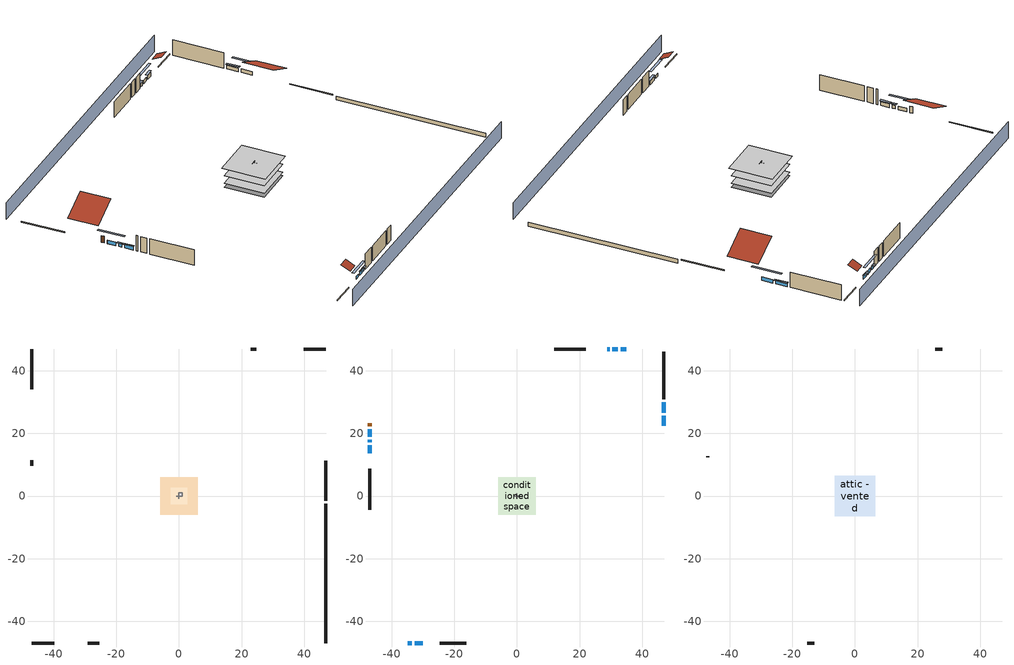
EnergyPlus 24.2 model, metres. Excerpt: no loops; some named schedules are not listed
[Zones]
crawlspace - vented
 floor foundation (Slab2 construction): -5.92,-5.92 -5.92,5.92 5.92,5.92 5.92,-5.92 z-0.91
 wall outside (RimJoist1 construction): 46.96,-1.59 46.96,11.25 z0.3:0.61
 wall outside (RimJoist2 construction): -46.96,-46.96 -39.82,-46.96 z0.3:0.61
 wall outside (RimJoist3 construction): -46.96,46.96 -46.96,34.12 z0.3:0.61
 wall outside (RimJoist4 construction): 46.96,46.96 39.82,46.96 z0.3:0.61
 wall foundation (FoundationWall1 construction): 46.96,-46.96 46.96,-2.52 z-0.91:0.3
furnace airloop ret air zone
 floor adiabatic (AdiabaticConst): 0,0 0,1 1,1 1,0 z0
 wall adiabatic (AdiabaticConst): 0,1 0,0 1,0 1,1 0,1 z0:1
 ceiling adiabatic (AdiabaticConst): 1,0 1,1 0,1 0,0 z1
garage
 floor foundation (Slab1 construction): -2.59,-2.59 -2.59,2.59 2.59,2.59 2.59,-2.59 z0
 wall outside (Wall1 construction): -29.2,-46.96 -25.54,-46.96 z0.3:5.18
 wall outside (Wall12 construction): 24.73,46.96 22.91,46.96 z0.3:5.18
 wall outside (Wall2 construction): -46.96,11.49 -46.96,9.66 z0.3:5.18
 wall to conditioned space (Wall5 construction Reversed): 0,-0.91 0,0.91 z0.3:5.18
 wall to conditioned space (Wall6 construction Reversed): 0.91,0 -0.91,0 z0.3:5.18
conditioned space
 floor to crawlspace - vented (Floor1 construction): -5.92,-5.92 -5.92,5.92 5.92,5.92 5.92,-5.92 z0.3
 floor to garage (Floor2 construction): -2.59,-2.59 -2.59,2.59 2.59,2.59 2.59,-2.59 z0.3
 floor adiabatic (AdiabaticFloorConstruction): -5.92,-5.92 -5.92,5.92 5.92,5.92 5.92,-5.92 z2.74
 wall outside (AdiabaticWallConstruction 1): -46.96,23.2 -46.96,22.28 z0.3:2.34
 wall outside (AdiabaticWallConstruction): 46.96,22.37 46.96,25.7 / 46.96,26.63 46.96,29.96 / -46.96,21.36 -46.96,18.88 z0.3:1.4; 34.91,46.96 33.16,46.96 / -46.96,16.24 -46.96,13.69 / 32.23,46.96 30.48,46.96 z0.3:1.46; -34.91,-46.96 -33.57,-46.96 z0.3:1.22; -32.64,-46.96 -30.12,-46.96 z0.3:1.43; -46.96,17.96 -46.96,17.17 z0.3:1.37; 29.55,46.96 28.78,46.96 z0.3:1.34
 wall outside (Wall3 construction): 46.96,30.89 46.96,46.03 z0.3:5.18
 wall outside (Wall4 construction): -24.61,-46.96 -16.2,-46.96 z0.3:5.18
 wall outside (Wall7 construction): -46.96,8.73 -46.96,-4.36 z0.3:5.18
 wall outside (Wall8 construction): 21.98,46.96 11.9,46.96 z0.3:5.18
 window (WindowConstruction): 46.96,22.37 46.96,25.7 z0.3:1.4
 window (WindowConstruction 9): 34.91,46.96 33.16,46.96 z0.3:1.46
 window (WindowConstruction 1): 46.96,26.63 46.96,29.96 z0.3:1.4
 window (WindowConstruction 2): -34.91,-46.96 -33.57,-46.96 z0.3:1.22
 window (WindowConstruction 3): -32.64,-46.96 -30.13,-46.96 z0.3:1.43
 window (WindowConstruction 4): -46.96,21.36 -46.96,18.88 z0.3:1.4
 window (WindowConstruction 5): -46.96,17.95 -46.96,17.17 z0.3:1.37
 window (WindowConstruction 6): -46.96,16.24 -46.96,13.69 z0.3:1.46
 window (WindowConstruction 7): 32.23,46.96 30.48,46.96 z0.3:1.46
 window (WindowConstruction 8): 29.55,46.96 28.78,46.96 z0.3:1.34
 door (Door): -46.96,23.2 -46.96,22.28 z0.3:2.34
 ceiling adiabatic (AdiabaticFloorConstruction): 5.92,-5.92 5.92,5.92 -5.92,5.92 -5.92,-5.92 z2.74
attic - vented
 floor to conditioned space (Floor3 construction Reversed): -6.46,-6.46 -6.46,6.46 6.46,6.46 6.46,-6.46 z5.18
 wall outside (Wall10 construction): 27.85,46.96 25.66,46.96 z0.3:5.18
 wall outside (Wall11 construction): -46.96,12.76 -46.96,12.42 z0.3:5.18
 wall outside (Wall9 construction): -15.27,-46.96 -13.08,-46.96 z0.3:5.18
 roof outside (Roof1 construction): 46.96,21.45,5.18 38.66,21.45,9.33 38.66,12.17,9.33 46.96,12.17,5.18
 roof outside (Roof2 construction): -35.84,-46.96,5.18 -35.84,-44.22,6.55 -38.89,-44.22,6.55 -38.89,-46.96,5.18
 roof outside (Roof3 construction): 35.84,46.96,5.18 35.84,44.22,6.55 38.89,44.22,6.55 38.89,46.96,5.18
 roof outside (Roof4 construction): -46.96,24.13,5.18 -38.85,24.13,9.24 -38.85,33.19,9.24 -46.96,33.19,5.18
shading: 46.96,51.53 -46.96,51.53 / -46.96,-51.53 46.96,-51.53 z0:5.18; 46.96,28.45 46.96,19.63 47.57,19.63 47.57,28.45 z4.15; 32.85,46.96 35.21,46.96 35.21,47.57 32.85,47.57 z1.77; 46.96,30.26 46.96,26.33 47.57,26.33 47.57,30.26 z1.71; -30.82,-46.96 -37.65,-46.96 -37.65,-47.57 -30.82,-47.57 z3.96; -29.82,-46.96 -32.94,-46.96 -32.94,-47.57 -29.82,-47.57 z1.74; -46.96,16.14 -46.96,24.1 -47.57,24.1 -47.57,16.14 z4.15; -46.96,16.87 -46.96,18.26 -47.57,18.26 -47.57,16.87 z1.68; -46.96,13.39 -46.96,16.55 -47.57,16.55 -47.57,13.39 z1.77; 27.74,46.96 34.97,46.96 34.97,47.57 27.74,47.57 z4.21; 28.48,46.96 29.86,46.96 29.86,47.57 28.48,47.57 z1.65
[Building]
Building 1: Terrain=Suburbs
[Site:Location]
Portland Intl Arpt_OR: Latitude {deg}=45.59; Longitude {deg}=-122.6; Time Zone {hr}=-8; Elevation {m}=33; Keep Site Location Information=Yes
[Site:GroundTemperature:Shallow]
10.2558, 8.96328, 8.85977, 9.47314, 11.9355, 14.3863, 16.5111, 17.8571, 17.9714, 16.8767, 14.8061, 12.4304
[Site:WaterMainsTemperature]
Calculation Method=Schedule; Temperature Schedule=mains temperature schedule
[Material] Roughness=Rough; Thermal Absorptance=0.9
Name | Thickness {m} | Conductivity {W/m-K} | Density {kg/m3} | Specific Heat {J/kg-K} | Solar Absorptance | Visible Absorptance
asphalt or fiberglass shingles | 0.00635 | 0.162714 | 1121.4 | 1465.45 | 0.85 | 0.85
ceiling loosefill ins | 0.254 | 0.0480833 | 16.02 | 1046.75 | 0.7 | 0.7
ceiling stud and cavity | 0.1397 | 0.104117 | 65.682 | 1177.47 | 0.7 | 0.7
concrete 4.0 in. | 0.1016 | 1.803125 | 2242.8 | 837.4 | 0.7 | 0.7
concrete 8.0 in. | 0.2032 | 1.803125 | 2242.8 | 837.4 | 0.7 | 0.7
door material | 0.04445 | 0.0612267 | 512.64 | 1214.23 | 0.7 | 0.7
floor covering | 0.0127 | 0.0433444 | 54.468 | 1339.84 | 0.6 | 0.6
floor rigid ins; wall rigid ins | 0.512978 | 0.029427 | 32.04 | 1214.23 | 0.7 | 0.7
floor stud and cavity | 0.1397 | 0.923637 | 92.3553 | 1139.71 | 0.7 | 0.7
floor stud and cavity 1 | 0.1397 | 1.75129 | 37.0049 | 1207.88 | 0.7 | 0.7
furniture material conditioned space 1; furniture material garage 1 | 0.1524 | 0.115458 | 640.8 | 1214.23 | 0.6 | 0.6
gypsum board | 0.0127 | 0.160291 | 801 | 837.4 | 0.6 | 0.6
osb sheathing 0.5 in. | 0.0127 | 0.115458 | 512.64 | 1214.23 | 0.6 | 0.6
osb sheathing 0.5 in. 1; osb sheathing 0.5 in. 2; osb sheathing 0.5 in. 3 | 0.0127 | 0.115458 | 512.64 | 1214.23 | 0.7 | 0.7
osb sheathing 0.75 in. | 0.01905 | 0.115458 | 512.64 | 1214.23 | 0.7 | 0.7
rim joist stud and cavity | 0.0508 | 0.178688 | 50.32683 | 1063.81 | 0.6 | 0.6
roof rigid ins | 0.00281632 | 0.029427 | 32.04 | 1214.23 | 0.7 | 0.7
soil 0.5 in. | 0.0127 | 1.3848 | 1842.3 | 418.7 | 0.7 | 0.7
wall stud and cavity | 0.1397 | 0.727959 | 139.0536 | 1170.24 | 0.6 | 0.6
wall stud and cavity 1 | 0.1397 | 0.550994 | 139.0536 | 1170.24 | 0.7 | 0.7
wall stud and cavity 2 | 0.1397 | 0.335416 | 139.0536 | 1170.24 | 0.7 | 0.7
wall stud and cavity 3 | 0.0889 | 0.380278 | 52.3479 | 1209.89 | 0.7 | 0.7
wall stud and cavity 4 | 0.0889 | 0.391764 | 83.0341 | 1211.67 | 0.7 | 0.7
wood siding | 0.0254 | 0.102417 | 544.68 | 1172.36 | 0.85 | 0.85
wood siding 1; wood siding 2 | 0.0254 | 0.102417 | 544.68 | 1172.36 | 0.7 | 0.7
[Material:NoMass]
Adiabatic: Roughness=Rough; Thermal Resistance {m2-K/W}=176.1; Thermal Absorptance=0.9; Solar Absorptance=0.7; Visible Absorptance=0.7
[WindowMaterial:SimpleGlazingSystem]
WindowMaterial: U-Factor {W/m2-K}=4.76952; Solar Heat Gain Coefficient=0.63
[Construction]
AdiabaticConst: Adiabatic
AdiabaticFloorConstruction: floor stud and cavity 1, floor rigid ins, osb sheathing 0.75 in., floor covering
AdiabaticWallConstruction: wood siding 1, wall rigid ins, wall stud and cavity 3, gypsum board
AdiabaticWallConstruction 1: wood siding 2, wall rigid ins, wall stud and cavity 3, gypsum board
Door: door material
Floor1 construction; Floor2 construction: floor stud and cavity, osb sheathing 0.75 in., floor covering
Floor3 construction Reversed: gypsum board, ceiling stud and cavity, ceiling loosefill ins
FoundationWall1 construction: concrete 8.0 in.
furniture construction conditioned space 1: furniture material conditioned space 1
furniture construction garage 1: furniture material garage 1
PartitionWallConstruction: gypsum board, wall stud and cavity 4, gypsum board
RimJoist1 construction; RimJoist2 construction; RimJoist3 construction; RimJoist4 construction: wood siding, rim joist stud and cavity
Roof1 construction; Roof2 construction; Roof3 construction; Roof4 construction: asphalt or fiberglass shingles, roof rigid ins, osb sheathing 0.5 in.
Slab1 construction: concrete 4.0 in.
Slab2 construction: soil 0.5 in.
Wall1 construction; Wall2 construction: wood siding, osb sheathing 0.5 in. 1, wall stud and cavity
Wall10 construction; Wall11 construction; Wall12 construction; Wall9 construction: wood siding, osb sheathing 0.5 in. 3, wall stud and cavity
Wall3 construction; Wall4 construction: wood siding, osb sheathing 0.5 in. 1, wall stud and cavity 1, gypsum board
Wall5 construction Reversed: gypsum board, wall stud and cavity 2, osb sheathing 0.5 in. 2
Wall6 construction Reversed: gypsum board, wall stud and cavity 2, osb sheathing 0.5 in. 3
Wall7 construction; Wall8 construction: wood siding, osb sheathing 0.5 in. 3, wall stud and cavity 1, gypsum board
WindowConstruction; WindowConstruction 1; WindowConstruction 2; WindowConstruction 3; WindowConstruction 4; WindowConstruction 5; WindowConstruction 6; WindowConstruction 7; WindowConstruction 8; WindowConstruction 9: WindowMaterial
[Zone] Multiplier=1
Name | Volume {m3} | Part of Total Floor Area
attic - vented | 161.048 | Yes
conditioned space | 749.83 | Yes
crawlspace - vented | 171.147 | Yes
furnace airloop ret air zone | 1 | No
garage | 65.242 | Yes
[Space]
Name | Zone | Volume {m3} | Space Type
attic - vented 1 | attic - vented | 161.048
conditioned space 1 | conditioned space | 749.83
crawlspace - vented 1 | crawlspace - vented | 171.147
furnace airloop ret air space | furnace airloop ret air zone |  | Plenum Space Type
garage 1 | garage | 65.242
[ZoneInfiltration:EffectiveLeakageArea] Schedule=Always On Discrete
Name | Zone or Space | Effective Air Leakage Area {cm2} | Stack Coefficient | Wind Coefficient
infil attic - vented 1 | attic - vented 1 | 5570.53 | 0.00020102 | 4.44662e-05
infil garage 1 | garage 1 | 271.837 | 0.000129147 | 4.64657e-05
[ZoneMixing] Schedule=Always On Continuous; Design Flow Rate Calculation Method=Flow/Zone; Design Flow Rate {m3/s}=0
Name | Zone or Space | Source Zone or Space
whole house fan mix | attic - vented | conditioned space
furnace airloop_0 ZoneMixDZToCond mix | conditioned space | crawlspace - vented
furnace airloop_0 ZoneMixCondToDZ mix | crawlspace - vented | conditioned space
[SurfaceProperty:IncidentSolarMultiplier] Incident Solar Multiplier=1; Incident Solar Multiplier Schedule=trans schedule winter=0.85 summer=0.7
Window1; Window10; Window2; Window3; Window4; Window5; Window6; Window7; Window8; Window9
[InternalMass]
Name | Construction | Zone or ZoneList | Space or SpaceList | Surface Area {m2}
furniture mass conditioned space 1 | furniture construction conditioned space 1 | conditioned space | conditioned space 1 | 123.004
partition wall mass | PartitionWallConstruction | conditioned space | conditioned space 1 | 307.509
furniture mass garage 1 | furniture construction garage 1 | garage | garage 1 | 2.67561
[Lights] Design Level Calculation Method=LightingLevel; Return Air Fraction=0; Fraction Radiant=0.6; Fraction Visible=0.2; Fraction Replaceable=1
Name | Zone or ZoneList or Space or SpaceList | Schedule | Lighting Level {W}
interior lighting | conditioned space 1 | lighting_interior | 583.723
garage lighting | garage 1 | lighting_garage | 13.7013
[People]
occupants: Zone or ZoneList or Space or SpaceList=conditioned space 1; Number of People Schedule=occupants; Number of People Calculation Method=People; Number of People=2; Fraction Radiant=0.314171; Sensible Heat Fraction=0.56303; Activity Level Schedule=occupants activity schedule; Carbon Dioxide Generation Rate {m3/s-W}=0; Enable ASHRAE 55 Comfort Warnings=No; Mean Radiant Temperature Calculation Type=EnclosureAveraged
[ElectricEquipment] Zone or ZoneList or Space or SpaceList=conditioned space 1; Design Level Calculation Method=EquipmentLevel
Name | Schedule | Design Level {W} | Fraction Latent | Fraction Radiant | Fraction Lost
ceiling fan | ceiling_fan | 17.3277 | 0 | 0.558 | 0
clothes dryer | clothes_dryer | 7180.14 | 0.015 | 0.081 | 0.85
clothes washer | clothes_washer | 312.503 | 0.03 | 0.162 | 0.7
cooking range | cooking_range | 75.9192 | 0.16 | 0.384 | 0.2
dishwasher | dishwasher | 1126.89 | 0.3 | 0.18 | 0.4
fridge | fridge schedule | 49.4292 | 0 | 0.6 | 0
mech vent bath fan 0 | mech vent bath fan 0 schedule | 30 | 0 | 0 | 1
mech vent house fan | mech vent house fan schedule | 0 | 0 | 0 | 1
mech vent house fan cfis | mech vent house fan cfis schedule | 0 | 0 | 0 | 0
mech vent range fan 0 | mech vent range fan 0 schedule | 30 | 0 | 0 | 1
misc permanent spa pump | misc permanent spa pump schedule | 441.413 | 0 | 0 | 1
misc plug loads | plug_loads_other | 418.236 | 0.021 | 0.558 | 0.049
misc tv | plug_loads_tv | 484.508 | 0 | 0.6 | 0
whole house fan | Always On Discrete | 0 | 0 | 0 | 1
[OtherEquipment] Design Level Calculation Method=EquipmentLevel
Name | Fuel Type | Zone or ZoneList or Space or SpaceList | Schedule | Design Level {W} | Fraction Latent | Fraction Radiant | Fraction Lost
clothes dryer 1 | Electricity | conditioned space 1 | clothes_dryer | 0 | 0.015 | 0.081 | 0.85
cooking range 1 | NaturalGas | conditioned space 1 | cooking_range | 2224.97 | 0.16 | 0.384 | 0.2
furnace airloop_0 SupCondToLv; furnace airloop_0 SupSensLkToCond; mech vent house fan sensible load; water heater sens | None | conditioned space 1 | Always On Discrete | 0 | 0 | 0 | 0
furnace airloop_0 SupLatLkToCond; mech vent house fan latent load; water heater lat | None | conditioned space 1 | Always On Discrete | 0 | 1 | 0 | 0
general water use latent | None | conditioned space 1 | general water use schedule | 44.1266 | 1 | 0 | 0
general water use sensible | None | conditioned space 1 | general water use schedule | -43.4886 | 0 | 0.6 | 0
misc permanent spa heater | NaturalGas | conditioned space 1 | misc permanent spa heater schedule | 958.429 | 0 | 0 | 1
water heater energy adjustment1 | Electricity | conditioned space 1 | Always On Discrete | 0.01 | 0 | 0 | 1
furnace airloop_0 RetCondToDZ; furnace airloop_0 SupCondToDZ; furnace airloop_0 SupSensLkToDZ | None | crawlspace - vented 1 | Always On Discrete | 0 | 0 | 0 | 0
furnace airloop_0 SupLatLkToDZ | None | crawlspace - vented 1 | Always On Discrete | 0 | 1 | 0 | 0
furnace airloop_0 RetCondToRP; furnace airloop_0 RetSensLkToRP | None | furnace airloop ret air space | Always On Discrete | 0 | 0 | 0 | 0
furnace airloop_0 RetLatLkToRP | None | furnace airloop ret air space | Always On Discrete | 0 | 1 | 0 | 0
[ZoneInfiltration:DesignFlowRate] Schedule=Always On Discrete
Name | Zone or ZoneList or Space or SpaceList | Design Flow Rate Calculation Method | Design Flow Rate {m3/s} | Air Changes per Hour {1/hr} | Constant Term Coefficient | Temperature Term Coefficient | Velocity Term Coefficient | Velocity Squared Term Coefficient
infil flow; natural vent flow; whole house fan flow | conditioned space 1 | Flow/Zone | 0
crawlspace_vented 1 duct leakage imbalance infil flow | crawlspace - vented 1 | Flow/Zone | 0
infil crawlspace - vented 1 | crawlspace - vented 1 | AirChanges/Hour |  | 2.6013 | 1 | 0 | 0 | 0
[SurfaceProperty:ExposedFoundationPerimeter] Exposed Perimeter Calculation Method=TotalExposedPerimeter
Name | Total Exposed Perimeter {m}
Slab2 | 44.43984
Slab1 | 14.6304
[SpaceList]
Plenum Space Type: furnace airloop ret air space
[AirLoopHVAC:ReturnPlenum]
Air Loop HVAC Return Plenum 1: Zone=furnace airloop ret air zone
[Foundation:Kiva] Wall Depth Below Slab {m}=0.2032
Name | Initial Indoor Air Temperature {C} | Wall Height Above Grade {m}
Foundation Kiva 1 | 13.4258 | 0.1016
Foundation Kiva 2 | 7.80547 | 0.3048
[Foundation:Kiva:Settings]
Soil Conductivity {W/m-K}=1.3848; Soil Density {kg/m3}=1842.3; Soil Specific Heat {J/kg-K}=418.7; Ground Solar Absorptivity=0.9; Ground Thermal Absorptivity=0.9; Ground Surface Roughness {m}=0.03; Far-Field Width {m}=40; Deep-Ground Boundary Condition=ZeroFlux; Deep-Ground Depth {m}=40; Minimum Cell Dimension {m}=0.2; Maximum Cell Growth Coefficient=3; Simulation Timestep=Timestep
[Exterior:Lights]
exterior lighting: Schedule=exterior lighting schedule; Design Level {W}=15.2753
[EnergyManagementSystem:Sensor] Output:Variable or Output:Meter Index Key=crawlspace - vented
Name | Output:Variable or Output:Meter
furnace_airloop_0_DZ_T_s | Zone Air Temperature
furnace_airloop_0_DZ_W_s | Zone Mean Air Humidity Ratio
[Schedule:Constant]
Name | Hourly Value
Always On Continuous; mech vent house fan schedule; mech vent house fan cfis schedule; Always On Discrete | 1
occupants activity schedule | 117.228
fridge schedule | 0
[Schedule:Week:Daily]
trans schedule winter=0.85 summer=0.7 Week Rule - Jan1-May26: trans schedule winter=0.85 summer=0.7 day, trans schedule winter=0.85 summer=0.7 day, trans schedule winter=0.85 summer=0.7 day, trans schedule winter=0.85 summer=0.7 day, trans schedule winter=0.85 summer=0.7 day, trans schedule winter=0.85 summer=0.7 day, trans schedule winter=0.85 summer=0.7 day, trans schedule winter=0.85 summer=0.7 default day, trans schedule winter=0.85 summer=0.7 default day, trans schedule winter=0.85 summer=0.7 default day, trans schedule winter=0.85 summer=0.7 default day, trans schedule winter=0.85 summer=0.7 default day
trans schedule winter=0.85 summer=0.7 Week Rule - May27-Jun2: trans schedule winter=0.85 summer=0.7 day, trans schedule winter=0.85 summer=0.7 day, trans schedule winter=0.85 summer=0.7 day, trans schedule winter=0.85 summer=0.7 day, trans schedule winter=0.85 summer=0.7 day, trans schedule winter=0.85 summer=0.7 day 1, trans schedule winter=0.85 summer=0.7 day 1, trans schedule winter=0.85 summer=0.7 default day, trans schedule winter=0.85 summer=0.7 default day, trans schedule winter=0.85 summer=0.7 default day, trans schedule winter=0.85 summer=0.7 default day, trans schedule winter=0.85 summer=0.7 default day
trans schedule winter=0.85 summer=0.7 Week Rule - Jun3-Sep29: trans schedule winter=0.85 summer=0.7 day 1, trans schedule winter=0.85 summer=0.7 day 1, trans schedule winter=0.85 summer=0.7 day 1, trans schedule winter=0.85 summer=0.7 day 1, trans schedule winter=0.85 summer=0.7 day 1, trans schedule winter=0.85 summer=0.7 day 1, trans schedule winter=0.85 summer=0.7 day 1, trans schedule winter=0.85 summer=0.7 default day, trans schedule winter=0.85 summer=0.7 default day, trans schedule winter=0.85 summer=0.7 default day, trans schedule winter=0.85 summer=0.7 default day, trans schedule winter=0.85 summer=0.7 default day
trans schedule winter=0.85 summer=0.7 Week Rule - Sep30-Oct6: trans schedule winter=0.85 summer=0.7 day 1, trans schedule winter=0.85 summer=0.7 day 2, trans schedule winter=0.85 summer=0.7 day 2, trans schedule winter=0.85 summer=0.7 day 2, trans schedule winter=0.85 summer=0.7 day 2, trans schedule winter=0.85 summer=0.7 day 2, trans schedule winter=0.85 summer=0.7 day 2, trans schedule winter=0.85 summer=0.7 default day, trans schedule winter=0.85 summer=0.7 default day, trans schedule winter=0.85 summer=0.7 default day, trans schedule winter=0.85 summer=0.7 default day, trans schedule winter=0.85 summer=0.7 default day
trans schedule winter=0.85 summer=0.7 Week Rule - Oct7-Dec31: trans schedule winter=0.85 summer=0.7 day 2, trans schedule winter=0.85 summer=0.7 day 2, trans schedule winter=0.85 summer=0.7 day 2, trans schedule winter=0.85 summer=0.7 day 2, trans schedule winter=0.85 summer=0.7 day 2, trans schedule winter=0.85 summer=0.7 day 2, trans schedule winter=0.85 summer=0.7 day 2, trans schedule winter=0.85 summer=0.7 default day, trans schedule winter=0.85 summer=0.7 default day, trans schedule winter=0.85 summer=0.7 default day, trans schedule winter=0.85 summer=0.7 default day, trans schedule winter=0.85 summer=0.7 default day
mech vent bath fan 0 schedule Week Rule - Jan1-Dec31: mech vent bath fan 0 schedule day, mech vent bath fan 0 schedule day, mech vent bath fan 0 schedule day, mech vent bath fan 0 schedule day, mech vent bath fan 0 schedule day, mech vent bath fan 0 schedule day, mech vent bath fan 0 schedule day, mech vent bath fan 0 schedule default day, mech vent bath fan 0 schedule default day, mech vent bath fan 0 schedule default day, mech vent bath fan 0 schedule default day, mech vent bath fan 0 schedule default day
mech vent range fan 0 schedule Week Rule - Jan1-Dec31: mech vent range fan 0 schedule day, mech vent range fan 0 schedule day, mech vent range fan 0 schedule day, mech vent range fan 0 schedule day, mech vent range fan 0 schedule day, mech vent range fan 0 schedule day, mech vent range fan 0 schedule day, mech vent range fan 0 schedule default day, mech vent range fan 0 schedule default day, mech vent range fan 0 schedule default day, mech vent range fan 0 schedule default day, mech vent range fan 0 schedule default day
misc permanent spa pump schedule Week Rule - Jan1-Jan27: misc permanent spa pump schedule day, misc permanent spa pump schedule day, misc permanent spa pump schedule day, misc permanent spa pump schedule day, misc permanent spa pump schedule day, misc permanent spa pump schedule day, misc permanent spa pump schedule day, misc permanent spa pump schedule default day, misc permanent spa pump schedule default day, misc permanent spa pump schedule default day, misc permanent spa pump schedule default day, misc permanent spa pump schedule default day
misc permanent spa pump schedule Week Rule - Jan28-Feb3: misc permanent spa pump schedule day, misc permanent spa pump schedule day, misc permanent spa pump schedule day, misc permanent spa pump schedule day, misc permanent spa pump schedule day 1, misc permanent spa pump schedule day 1, misc permanent spa pump schedule day 1, misc permanent spa pump schedule default day, misc permanent spa pump schedule default day, misc permanent spa pump schedule default day, misc permanent spa pump schedule default day, misc permanent spa pump schedule default day
misc permanent spa pump schedule Week Rule - Feb4-Feb24: misc permanent spa pump schedule day 1, misc permanent spa pump schedule day 1, misc permanent spa pump schedule day 1, misc permanent spa pump schedule day 1, misc permanent spa pump schedule day 1, misc permanent spa pump schedule day 1, misc permanent spa pump schedule day 1, misc permanent spa pump schedule default day, misc permanent spa pump schedule default day, misc permanent spa pump schedule default day, misc permanent spa pump schedule default day, misc permanent spa pump schedule default day
misc permanent spa pump schedule Week Rule - Feb25-Mar3: misc permanent spa pump schedule day 1, misc permanent spa pump schedule day 1, misc permanent spa pump schedule day 1, misc permanent spa pump schedule day 1, misc permanent spa pump schedule day 2, misc permanent spa pump schedule day 2, misc permanent spa pump schedule day 2, misc permanent spa pump schedule default day, misc permanent spa pump schedule default day, misc permanent spa pump schedule default day, misc permanent spa pump schedule default day, misc permanent spa pump schedule default day
misc permanent spa pump schedule Week Rule - Mar4-Mar31: misc permanent spa pump schedule day 2, misc permanent spa pump schedule day 2, misc permanent spa pump schedule day 2, misc permanent spa pump schedule day 2, misc permanent spa pump schedule day 2, misc permanent spa pump schedule day 2, misc permanent spa pump schedule day 2, misc permanent spa pump schedule default day, misc permanent spa pump schedule default day, misc permanent spa pump schedule default day, misc permanent spa pump schedule default day, misc permanent spa pump schedule default day
misc permanent spa pump schedule Week Rule - Apr1-Apr28: misc permanent spa pump schedule day 3, misc permanent spa pump schedule day 3, misc permanent spa pump schedule day 3, misc permanent spa pump schedule day 3, misc permanent spa pump schedule day 3, misc permanent spa pump schedule day 3, misc permanent spa pump schedule day 3, misc permanent spa pump schedule default day, misc permanent spa pump schedule default day, misc permanent spa pump schedule default day, misc permanent spa pump schedule default day, misc permanent spa pump schedule default day
misc permanent spa pump schedule Week Rule - Apr29-May5: misc permanent spa pump schedule day 3, misc permanent spa pump schedule day 3, misc permanent spa pump schedule day 4, misc permanent spa pump schedule day 4, misc permanent spa pump schedule day 4, misc permanent spa pump schedule day 4, misc permanent spa pump schedule day 4, misc permanent spa pump schedule default day, misc permanent spa pump schedule default day, misc permanent spa pump schedule default day, misc permanent spa pump schedule default day, misc permanent spa pump schedule default day
misc permanent spa pump schedule Week Rule - May6-May26: misc permanent spa pump schedule day 4, misc permanent spa pump schedule day 4, misc permanent spa pump schedule day 4, misc permanent spa pump schedule day 4, misc permanent spa pump schedule day 4, misc permanent spa pump schedule day 4, misc permanent spa pump schedule day 4, misc permanent spa pump schedule default day, misc permanent spa pump schedule default day, misc permanent spa pump schedule default day, misc permanent spa pump schedule default day, misc permanent spa pump schedule default day
misc permanent spa pump schedule Week Rule - May27-Jun2: misc permanent spa pump schedule day 4, misc permanent spa pump schedule day 4, misc permanent spa pump schedule day 4, misc permanent spa pump schedule day 4, misc permanent spa pump schedule day 4, misc permanent spa pump schedule day 5, misc permanent spa pump schedule day 5, misc permanent spa pump schedule default day, misc permanent spa pump schedule default day, misc permanent spa pump schedule default day, misc permanent spa pump schedule default day, misc permanent spa pump schedule default day
misc permanent spa pump schedule Week Rule - Jun3-Jun30: misc permanent spa pump schedule day 5, misc permanent spa pump schedule day 5, misc permanent spa pump schedule day 5, misc permanent spa pump schedule day 5, misc permanent spa pump schedule day 5, misc permanent spa pump schedule day 5, misc permanent spa pump schedule day 5, misc permanent spa pump schedule default day, misc permanent spa pump schedule default day, misc permanent spa pump schedule default day, misc permanent spa pump schedule default day, misc permanent spa pump schedule default day
misc permanent spa pump schedule Week Rule - Jul1-Aug25: misc permanent spa pump schedule day 6, misc permanent spa pump schedule day 6, misc permanent spa pump schedule day 6, misc permanent spa pump schedule day 6, misc permanent spa pump schedule day 6, misc permanent spa pump schedule day 6, misc permanent spa pump schedule day 6, misc permanent spa pump schedule default day, misc permanent spa pump schedule default day, misc permanent spa pump schedule default day, misc permanent spa pump schedule default day, misc permanent spa pump schedule default day
misc permanent spa pump schedule Week Rule - Aug26-Sep1: misc permanent spa pump schedule day 6, misc permanent spa pump schedule day 6, misc permanent spa pump schedule day 6, misc permanent spa pump schedule day 6, misc permanent spa pump schedule day 6, misc permanent spa pump schedule day 6, misc permanent spa pump schedule day 7, misc permanent spa pump schedule default day, misc permanent spa pump schedule default day, misc permanent spa pump schedule default day, misc permanent spa pump schedule default day, misc permanent spa pump schedule default day
misc permanent spa pump schedule Week Rule - Sep2-Sep29: misc permanent spa pump schedule day 7, misc permanent spa pump schedule day 7, misc permanent spa pump schedule day 7, misc permanent spa pump schedule day 7, misc permanent spa pump schedule day 7, misc permanent spa pump schedule day 7, misc permanent spa pump schedule day 7, misc permanent spa pump schedule default day, misc permanent spa pump schedule default day, misc permanent spa pump schedule default day, misc permanent spa pump schedule default day, misc permanent spa pump schedule default day
misc permanent spa pump schedule Week Rule - Sep30-Oct6: misc permanent spa pump schedule day 7, misc permanent spa pump schedule day 8, misc permanent spa pump schedule day 8, misc permanent spa pump schedule day 8, misc permanent spa pump schedule day 8, misc permanent spa pump schedule day 8, misc permanent spa pump schedule day 8, misc permanent spa pump schedule default day, misc permanent spa pump schedule default day, misc permanent spa pump schedule default day, misc permanent spa pump schedule default day, misc permanent spa pump schedule default day
misc permanent spa pump schedule Week Rule - Oct7-Oct27: misc permanent spa pump schedule day 8, misc permanent spa pump schedule day 8, misc permanent spa pump schedule day 8, misc permanent spa pump schedule day 8, misc permanent spa pump schedule day 8, misc permanent spa pump schedule day 8, misc permanent spa pump schedule day 8, misc permanent spa pump schedule default day, misc permanent spa pump schedule default day, misc permanent spa pump schedule default day, misc permanent spa pump schedule default day, misc permanent spa pump schedule default day
misc permanent spa pump schedule Week Rule - Oct28-Nov3: misc permanent spa pump schedule day 8, misc permanent spa pump schedule day 8, misc permanent spa pump schedule day 8, misc permanent spa pump schedule day 8, misc permanent spa pump schedule day 9, misc permanent spa pump schedule day 9, misc permanent spa pump schedule day 9, misc permanent spa pump schedule default day, misc permanent spa pump schedule default day, misc permanent spa pump schedule default day, misc permanent spa pump schedule default day, misc permanent spa pump schedule default day
misc permanent spa pump schedule Week Rule - Nov4-Nov24: misc permanent spa pump schedule day 9, misc permanent spa pump schedule day 9, misc permanent spa pump schedule day 9, misc permanent spa pump schedule day 9, misc permanent spa pump schedule day 9, misc permanent spa pump schedule day 9, misc permanent spa pump schedule day 9, misc permanent spa pump schedule default day, misc permanent spa pump schedule default day, misc permanent spa pump schedule default day, misc permanent spa pump schedule default day, misc permanent spa pump schedule default day
[Schedule:Year]
trans schedule winter=0.85 summer=0.7: trans schedule winter=0.85 summer=0.7 Week Rule - Jan1-May26, 1, 1, 5, 26, trans schedule winter=0.85 summer=0.7 Week Rule - May27-Jun2, 5, 27, 6, 2, trans schedule winter=0.85 summer=0.7 Week Rule - Jun3-Sep29, 6, 3, 9, 29, trans schedule winter=0.85 summer=0.7 Week Rule - Sep30-Oct6, 9, 30, 10, 6, trans schedule winter=0.85 summer=0.7 Week Rule - Oct7-Dec31, 10, 7, 12, 31
mech vent bath fan 0 schedule: mech vent bath fan 0 schedule Week Rule - Jan1-Dec31, 1, 1, 12, 31
mech vent range fan 0 schedule: mech vent range fan 0 schedule Week Rule - Jan1-Dec31, 1, 1, 12, 31
misc permanent spa pump schedule: misc permanent spa pump schedule Week Rule - Jan1-Jan27, 1, 1, 1, 27, misc permanent spa pump schedule Week Rule - Jan28-Feb3, 1, 28, 2, 3, misc permanent spa pump schedule Week Rule - Feb4-Feb24, 2, 4, 2, 24, misc permanent spa pump schedule Week Rule - Feb25-Mar3, 2, 25, 3, 3, misc permanent spa pump schedule Week Rule - Mar4-Mar31, 3, 4, 3, 31, misc permanent spa pump schedule Week Rule - Apr1-Apr28, 4, 1, 4, 28, misc permanent spa pump schedule Week Rule - Apr29-May5, 4, 29, 5, 5, misc permanent spa pump schedule Week Rule - May6-May26, 5, 6, 5, 26, misc permanent spa pump schedule Week Rule - May27-Jun2, 5, 27, 6, 2, misc permanent spa pump schedule Week Rule - Jun3-Jun30, 6, 3, 6, 30, misc permanent spa pump schedule Week Rule - Jul1-Aug25, 7, 1, 8, 25, misc permanent spa pump schedule Week Rule - Aug26-Sep1, 8, 26, 9, 1, misc permanent spa pump schedule Week Rule - Sep2-Sep29, 9, 2, 9, 29, misc permanent spa pump schedule Week Rule - Sep30-Oct6, 9, 30, 10, 6, misc permanent spa pump schedule Week Rule - Oct7-Oct27, 10, 7, 10, 27, misc permanent spa pump schedule Week Rule - Oct28-Nov3, 10, 28, 11, 3, misc permanent spa pump schedule Week Rule - Nov4-Nov24, 11, 4, 11, 24, misc permanent spa pump schedule Week Rule - Nov25-Dec1, 11, 25, 12, 1, misc permanent spa pump schedule Week Rule - Dec2-Dec31, 12, 2, 12, 31
general water use schedule: general water use schedule Week Rule - Jan1-Dec31, 1, 1, 12, 31
misc permanent spa heater schedule: misc permanent spa heater schedule Week Rule - Jan1-Jan27, 1, 1, 1, 27, misc permanent spa heater schedule Week Rule - Jan28-Feb3, 1, 28, 2, 3, misc permanent spa heater schedule Week Rule - Feb4-Feb24, 2, 4, 2, 24, misc permanent spa heater schedule Week Rule - Feb25-Mar3, 2, 25, 3, 3, misc permanent spa heater schedule Week Rule - Mar4-May26, 3, 4, 5, 26, misc permanent spa heater schedule Week Rule - May27-Jun2, 5, 27, 6, 2, misc permanent spa heater schedule Week Rule - Jun3-Sep29, 6, 3, 9, 29, misc permanent spa heater schedule Week Rule - Sep30-Oct6, 9, 30, 10, 6, misc permanent spa heater schedule Week Rule - Oct7-Oct27, 10, 7, 10, 27, misc permanent spa heater schedule Week Rule - Oct28-Nov3, 10, 28, 11, 3, misc permanent spa heater schedule Week Rule - Nov4-Nov24, 11, 4, 11, 24, misc permanent spa heater schedule Week Rule - Nov25-Dec1, 11, 25, 12, 1, misc permanent spa heater schedule Week Rule - Dec2-Dec31, 12, 2, 12, 31
exterior lighting schedule: exterior lighting schedule Week Rule - Jan1-Jan27, 1, 1, 1, 27, exterior lighting schedule Week Rule - Jan28-Feb3, 1, 28, 2, 3, exterior lighting schedule Week Rule - Feb4-Feb24, 2, 4, 2, 24, exterior lighting schedule Week Rule - Feb25-Mar3, 2, 25, 3, 3, exterior lighting schedule Week Rule - Mar4-Mar31, 3, 4, 3, 31, exterior lighting schedule Week Rule - Apr1-Apr28, 4, 1, 4, 28, exterior lighting schedule Week Rule - Apr29-May5, 4, 29, 5, 5, exterior lighting schedule Week Rule - May6-May26, 5, 6, 5, 26, exterior lighting schedule Week Rule - May27-Jun2, 5, 27, 6, 2, exterior lighting schedule Week Rule - Jun3-Jun30, 6, 3, 6, 30, exterior lighting schedule Week Rule - Jul1-Jul28, 7, 1, 7, 28, exterior lighting schedule Week Rule - Jul29-Aug4, 7, 29, 8, 4, exterior lighting schedule Week Rule - Aug5-Aug25, 8, 5, 8, 25, exterior lighting schedule Week Rule - Aug26-Sep1, 8, 26, 9, 1, exterior lighting schedule Week Rule - Sep2-Sep29, 9, 2, 9, 29, exterior lighting schedule Week Rule - Sep30-Oct6, 9, 30, 10, 6, exterior lighting schedule Week Rule - Oct7-Oct27, 10, 7, 10, 27, exterior lighting schedule Week Rule - Oct28-Nov3, 10, 28, 11, 3, exterior lighting schedule Week Rule - Nov4-Nov24, 11, 4, 11, 24, exterior lighting schedule Week Rule - Nov25-Dec1, 11, 25, 12, 1, exterior lighting schedule Week Rule - Dec2-Dec31, 12, 2, 12, 31
[Schedule:File] File=in.schedules.csv; Rows to Skip at Top=1; Number of Hours of Data=8760; Column Separator=Comma; Interpolate to Timestep=Yes; Minutes per Item=15; Adjust Schedule for Daylight Savings=Yes
Name | Column Number
lighting_interior | 5
occupants | 1
ceiling_fan | 4
clothes_dryer | 11
clothes_washer | 10
cooking_range | 12
dishwasher | 8
plug_loads_other | 2
plug_loads_tv | 3
lighting_garage | 6
[Schedule:Compact]
mains temperature schedule: Through: 01/01, For: AllDays, Until: 24:00, 13.0633, Through: 01/02, For: AllDays, Until: 24:00, 13.0189, Through: 01/03, For: AllDays, Until: 24:00, 12.975, Through: 01/04, For: AllDays, Until: 24:00, 12.9328, Through: 01/05, For: AllDays, Until: 24:00, 12.8917, Through: 01/06, For: AllDays, Until: 24:00, 12.8517, Through: 01/07, For: AllDays, Until: 24:00, 12.8122, Through: 01/08, For: AllDays, Until: 24:00, 12.7744, Through: 01/09, For: AllDays, Until: 24:00, 12.7378, Through: 01/10, For: AllDays, Until: 24:00, 12.7017, Through: 01/11, For: AllDays, Until: 24:00, 12.6672, Through: 01/12, For: AllDays, Until: 24:00, 12.6339, Through: 01/13, For: AllDays, Until: 24:00, 12.6017, Through: 01/14, For: AllDays, Until: 24:00, 12.5706, Through: 01/15, For: AllDays, Until: 24:00, 12.5411, Through: 01/16, For: AllDays, Until: 24:00, 12.5122, Through: 01/17, For: AllDays, Until: 24:00, 12.485, Through: 01/18, For: AllDays, Until: 24:00, 12.4583, Through: 01/19, For: AllDays, Until: 24:00, 12.4333, Through: 01/20, For: AllDays, Until: 24:00, 12.41, Through: 01/21, For: AllDays, Until: 24:00, 12.3872, Through: 01/22, For: AllDays, Until: 24:00, 12.3661, Through: 01/23, For: AllDays, Until: 24:00, 12.3456, Through: 01/24, For: AllDays, Until: 24:00, 12.3272, Through: 01/25, For: AllDays, Until: 24:00, 12.3094, Through: 01/26, For: AllDays, Until: 24:00, 12.2933, Through: 01/27, For: AllDays, Until: 24:00, 12.2783, Through: 01/28, For: AllDays, Until: 24:00, 12.2644, Through: 01/29, For: AllDays, Until: 24:00, 12.2517, Through: 01/30, For: AllDays, Until: 24:00, 12.2406, Through: 01/31, For: AllDays, Until: 24:00, 12.2306, Through: 02/01, For: AllDays, Until: 24:00, 12.2222, Through: 02/02, For: AllDays, Until: 24:00, 12.215, Through: 02/03, For: AllDays, Until: 24:00, 12.2089, Through: 02/04, For: AllDays, Until: 24:00, 12.2039, Through: 02/05, For: AllDays, Until: 24:00, 12.2006, Through: 02/06, For: AllDays, Until: 24:00, 12.1983, Through: 02/07, For: AllDays, Until: 24:00, 12.1978, Through: 02/08, For: AllDays, Until: 24:00, 12.1978, Through: 02/09, For: AllDays, Until: 24:00, 12.2, Through: 02/10, For: AllDays, Until: 24:00, 12.2028, Through: 02/11, For: AllDays, Until: 24:00, 12.2072, Through: 02/12, For: AllDays, Until: 24:00, 12.2128, Through: 02/13, For: AllDays, Until: 24:00, 12.2194, Through: 02/14, For: AllDays, Until: 24:00, 12.2278, Through: 02/15, For: AllDays, Until: 24:00, 12.2372, Through: 02/16, For: AllDays, Until: 24:00, 12.2483, Through: 02/17, For: AllDays, Until: 24:00, 12.26, Through: 02/18, For: AllDays, Until: 24:00, 12.2733, Through: 02/19, For: AllDays, Until: 24:00, 12.2883, Through: 02/20, For: AllDays, Until: 24:00, 12.3039, Through: 02/21, For: AllDays, Until: 24:00, 12.3211, Through: 02/22, For: AllDays, Until: 24:00, 12.3394, Through: 02/23, For: AllDays, Until: 24:00, 12.3594, Through: 02/24, For: AllDays, Until: 24:00, 12.38, Through: 02/25, For: AllDays, Until: 24:00, 12.4022, Through: 02/26, For: AllDays, Until: 24:00, 12.4256, Through: 02/27, For: AllDays, Until: 24:00, 12.4506, Through: 02/28, For: AllDays, Until: 24:00, 12.4761, Through: 03/01, For: AllDays, Until: 24:00, 12.5033, Through: 03/02, For: AllDays, Until: 24:00, 12.5317, Through: 03/03, For: AllDays, Until: 24:00, 12.5611, Through: 03/04, For: AllDays, Until: 24:00, 12.5917, Through: 03/05, For: AllDays, Until: 24:00, 12.6233, Through: 03/06, For: AllDays, Until: 24:00, 12.6567, Through: 03/07, For: AllDays, Until: 24:00, 12.6906, Through: 03/08, For: AllDays, Until: 24:00, 12.7261, Through: 03/09, For: AllDays, Until: 24:00, 12.7628, Through: 03/10, For: AllDays, Until: 24:00, 12.8, Through: 03/11, For: AllDays, Until: 24:00, 12.8389, Through: 03/12, For: AllDays, Until: 24:00, 12.8789, Through: 03/13, For: AllDays, Until: 24:00, 12.9194, Through: 03/14, For: AllDays, Until: 24:00, 12.9617, Through: 03/15, For: AllDays, Until: 24:00, 13.0044, Through: 03/16, For: AllDays, Until: 24:00, 13.0489, Through: 03/17, For: AllDays, Until: 24:00, 13.0939, Through: 03/18, For: AllDays, Until: 24:00, 13.14, Through: 03/19, For: AllDays, Until: 24:00, 13.1872, Through: 03/20, For: AllDays, Until: 24:00, 13.2356, Through: 03/21, For: AllDays, Until: 24:00, 13.285, Through: 03/22, For: AllDays, Until: 24:00, 13.335, Through: 03/23, For: AllDays, Until: 24:00, 13.3861, Through: 03/24, For: AllDays, Until: 24:00, 13.4383, Through: 03/25, For: AllDays, Until: 24:00, 13.4911, Through: 03/26, For: AllDays, Until: 24:00, 13.545, Through: 03/27, For: AllDays, Until: 24:00, 13.6, Through: 03/28, For: AllDays, Until: 24:00, 13.6556, Through: 03/29, For: AllDays, Until: 24:00, 13.7122, Through: 03/30, For: AllDays, Until: 24:00, 13.77, Through: 03/31, For: AllDays, Until: 24:00, 13.8283, Through: 04/01, For: AllDays, Until: 24:00, 13.8872, Through: 04/02, For: AllDays, Until: 24:00, 13.9472, Through: 04/03, For: AllDays, Until: 24:00, 14.0078, Through: 04/04, For: AllDays, Until: 24:00, 14.0689, Through: 04/05, For: AllDays, Until: 24:00, 14.1311, Through: 04/06, For: AllDays, Until: 24:00, 14.1944, Through: 04/07, For: AllDays, Until: 24:00, 14.2578, Through: 04/08, For: AllDays, Until: 24:00, 14.3222, Through: 04/09, For: AllDays, Until: 24:00, 14.3872, Through: 04/10, For: AllDays, Until: 24:00, 14.4528, Through: 04/11, For: AllDays, Until: 24:00, 14.5189, Through: 04/12, For: AllDays, Until: 24:00, 14.5856, Through: 04/13, For: AllDays, Until: 24:00, 14.6533, Through: 04/14, For: AllDays, Until: 24:00, 14.7211, Through: 04/15, For: AllDays, Until: 24:00, 14.7894, Through: 04/16, For: AllDays, Until: 24:00, 14.8589, Through: 04/17, For: AllDays, Until: 24:00, 14.9283, Through: 04/18, For: AllDays, Until: 24:00, 14.9983, Through: 04/19, For: AllDays, Until: 24:00, 15.0689, Through: 04/20, For: AllDays, Until: 24:00, 15.14, Through: 04/21, For: AllDays, Until: 24:00, 15.2111, Through: 04/22, For: AllDays, Until: 24:00, 15.2833, Through: 04/23, For: AllDays, Until: 24:00, 15.3556, Through: 04/24, For: AllDays, Until: 24:00, 15.4278, Through: 04/25, For: AllDays, Until: 24:00, 15.5006, Through: 04/26, For: AllDays, Until: 24:00, 15.5739, Through: 04/27, For: AllDays, Until: 24:00, 15.6478, Through: 04/28, For: AllDays, Until: 24:00, 15.7211, Through: 04/29, For: AllDays, Until: 24:00, 15.7956, Through: 04/30, For: AllDays, Until: 24:00, 15.8694, Through: 05/01, For: AllDays, Until: 24:00, 15.9439, Through: 05/02, For: AllDays, Until: 24:00, 16.0189, Through: 05/03, For: AllDays, Until: 24:00, 16.0939, Through: 05/04, For: AllDays, Until: 24:00, 16.1689, Through: 05/05, For: AllDays, Until: 24:00, 16.2439, Through: 05/06, For: AllDays, Until: 24:00, 16.3189, Through: 05/07, For: AllDays, Until: 24:00, 16.3944, Through: 05/08, For: AllDays, Until: 24:00, 16.4694, Through: 05/09, For: AllDays, Until: 24:00, 16.545, Through: 05/10, For: AllDays, Until: 24:00, 16.6206, Through: 05/11, For: AllDays, Until: 24:00, 16.6956, Through: 05/12, For: AllDays, Until: 24:00, 16.7711, Through: 05/13, For: AllDays, Until: 24:00, 16.8461, Through: 05/14, For: AllDays, Until: 24:00, 16.9217, Through: 05/15, For: AllDays, Until: 24:00, 16.9967, Through: 05/16, For: AllDays, Until: 24:00, 17.0717, Through: 05/17, For: AllDays, Until: 24:00, 17.1467, Through: 05/18, For: AllDays, Until: 24:00, 17.2211, Through: 05/19, For: AllDays, Until: 24:00, 17.2956, Through: 05/20, For: AllDays, Until: 24:00, 17.37, Through: 05/21, For: AllDays, Until: 24:00, 17.4439, Through: 05/22, For: AllDays, Until: 24:00, 17.5178, Through: 05/23, For: AllDays, Until: 24:00, 17.5911, Through: 05/24, For: AllDays, Until: 24:00, 17.6644, Through: 05/25, For: AllDays, Until: 24:00, 17.7372, Through: 05/26, For: AllDays, Until: 24:00, 17.8094, Through: 05/27, For: AllDays, Until: 24:00, 17.8817, Through: 05/28, For: AllDays, Until: 24:00, 17.9533, Through: 05/29, For: AllDays, Until: 24:00, 18.025, Through: 05/30, For: AllDays, Until: 24:00, 18.0961, Through: 05/31, For: AllDays, Until: 24:00, 18.1661, Through: 06/01, For: AllDays, Until: 24:00, 18.2361, Through: 06/02, For: AllDays, Until: 24:00, 18.3061, Through: 06/03, For: AllDays, Until: 24:00, 18.375, Through: 06/04, For: AllDays, Until: 24:00, 18.4433, Through: 06/05, For: AllDays, Until: 24:00, 18.5111, Through: 06/06, For: AllDays, Until: 24:00, 18.5789, Through: 06/07, For: AllDays, Until: 24:00, 18.6456, Through: 06/08, For: AllDays, Until: 24:00, 18.7117, Through: 06/09, For: AllDays, Until: 24:00, 18.7772, Through: 06/10, For: AllDays, Until: 24:00, 18.8417, Through: 06/11, For: AllDays, Until: 24:00, 18.9061, Through: 06/12, For: AllDays, Until: 24:00, 18.9694, Through: 06/13, For: AllDays, Until: 24:00, 19.0322, Through: 06/14, For: AllDays, Until: 24:00, 19.0944, Through: 06/15, For: AllDays, Until: 24:00, 19.1556, Through: 06/16, For: AllDays, Until: 24:00, 19.2167, Through: 06/17, For: AllDays, Until: 24:00, 19.2761, Through: 06/18, For: AllDays, Until: 24:00, 19.335, Through: 06/19, For: AllDays, Until: 24:00, 19.3933, Through: 06/20, For: AllDays, Until: 24:00, 19.4506, Through: 06/21, For: AllDays, Until: 24:00, 19.5072, Through: 06/22, For: AllDays, Until: 24:00, 19.5628, Through: 06/23, For: AllDays, Until: 24:00, 19.6172, Through: 06/24, For: AllDays, Until: 24:00, 19.6711, Through: 06/25, For: AllDays, Until: 24:00, 19.7244, Through: 06/26, For: AllDays, Until: 24:00, 19.7761, Through: 06/27, For: AllDays, Until: 24:00, 19.8272, Through: 06/28, For: AllDays, Until: 24:00, 19.8772, Through: 06/29, For: AllDays, Until: 24:00, 19.9267, Through: 06/30, For: AllDays, Until: 24:00, 19.9744, Through: 07/01, For: AllDays, Until: 24:00, 20.0217, Through: 07/02, For: AllDays, Until: 24:00, 20.0678, Through: 07/03, For: AllDays, Until: 24:00, 20.1128, Through: 07/04, For: AllDays, Until: 24:00, 20.1567, Through: 07/05, For: AllDays, Until: 24:00, 20.1994, Through: 07/06, For: AllDays, Until: 24:00, 20.2417, Through: 07/07, For: AllDays, Until: 24:00, 20.2822, Through: 07/08, For: AllDays, Until: 24:00, 20.3222, Through: 07/09, For: AllDays, Until: 24:00, 20.3606, Through: 07/10, For: AllDays, Until: 24:00, 20.3978, Through: 07/11, For: AllDays, Until: 24:00, 20.4344, Through: 07/12, For: AllDays, Until: 24:00, 20.4694, Through: 07/13, For: AllDays, Until: 24:00, 20.5033, Through: 07/14, For: AllDays, Until: 24:00, 20.5367, Through: 07/15, For: AllDays, Until: 24:00, 20.5683, Through: 07/16, For: AllDays, Until: 24:00, 20.5983, Through: 07/17, For: AllDays, Until: 24:00, 20.6278, Through: 07/18, For: AllDays, Until: 24:00, 20.6561, Through: 07/19, For: AllDays, Until: 24:00, 20.6828, Through: 07/20, For: AllDays, Until: 24:00, 20.7089, Through: 07/21, For: AllDays, Until: 24:00, 20.7333, Through: 07/22, For: AllDays, Until: 24:00, 20.7561, Through: 07/23, For: AllDays, Until: 24:00, 20.7783, Through: 07/24, For: AllDays, Until: 24:00, 20.7989, Through: 07/25, For: AllDays, Until: 24:00, 20.8189, Through: 07/26, For: AllDays, Until: 24:00, 20.8367, Through: 07/27, For: AllDays, Until: 24:00, 20.8539, Through: 07/28, For: AllDays, Until: 24:00, 20.8694, Through: 07/29, For: AllDays, Until: 24:00, 20.8839, Through: 07/30, For: AllDays, Until: 24:00, 20.8972, Through: 07/31, For: AllDays, Until: 24:00, 20.9094, Through: 08/01, For: AllDays, Until: 24:00, 20.92, Through: 08/02, For: AllDays, Until: 24:00, 20.9289, Through: 08/03, For: AllDays, Until: 24:00, 20.9372, Through: 08/04, For: AllDays, Until: 24:00, 20.9439, Through: 08/05, For: AllDays, Until: 24:00, 20.9494, Through: 08/06, For: AllDays, Until: 24:00, 20.9533, Through: 08/07, For: AllDays, Until: 24:00, 20.9567, Through: 08/08, For: AllDays, Until: 24:00, 20.9578, Through: 08/09, For: AllDays, Until: 24:00, 20.9583, Through: 08/10, For: AllDays, Until: 24:00, 20.9572, Through: 08/11, For: AllDays, Until: 24:00, 20.955, Through: 08/12, For: AllDays, Until: 24:00, 20.9511, Through: 08/13, For: AllDays, Until: 24:00, 20.9467, Through: 08/14, For: AllDays, Until: 24:00, 20.94, Through: 08/15, For: AllDays, Until: 24:00, 20.9328, Through: 08/16, For: AllDays, Until: 24:00, 20.9239, Through: 08/17, For: AllDays, Until: 24:00, 20.9139, Through: 08/18, For: AllDays, Until: 24:00, 20.9028, Through: 08/19, For: AllDays, Until: 24:00, 20.89, Through: 08/20, For: AllDays, Until: 24:00, 20.8761, Through: 08/21, For: AllDays, Until: 24:00, 20.8611, Through: 08/22, For: AllDays, Until: 24:00, 20.8444, Through: 08/23, For: AllDays, Until: 24:00, 20.8267, Through: 08/24, For: AllDays, Until: 24:00, 20.8078, Through: 08/25, For: AllDays, Until: 24:00, 20.7872, Through: 08/26, For: AllDays, Until: 24:00, 20.7661, Through: 08/27, For: AllDays, Until: 24:00, 20.7433, Through: 08/28, For: AllDays, Until: 24:00, 20.7194, Through: 08/29, For: AllDays, Until: 24:00, 20.6944, Through: 08/30, For: AllDays, Until: 24:00, 20.6678, Through: 08/31, For: AllDays, Until: 24:00, 20.64, Through: 09/01, For: AllDays, Until: 24:00, 20.6111, Through: 09/02, For: AllDays, Until: 24:00, 20.5811, Through: 09/03, For: AllDays, Until: 24:00, 20.55, Through: 09/04, For: AllDays, Until: 24:00, 20.5178, Through: 09/05, For: AllDays, Until: 24:00, 20.4844, Through: 09/06, For: AllDays, Until: 24:00, 20.4494, Through: 09/07, For: AllDays, Until: 24:00, 20.4139, Through: 09/08, For: AllDays, Until: 24:00, 20.3767, Through: 09/09, For: AllDays, Until: 24:00, 20.3389, Through: 09/10, For: AllDays, Until: 24:00, 20.2994, Through: 09/11, For: AllDays, Until: 24:00, 20.2594, Through: 09/12, For: AllDays, Until: 24:00, 20.2178, Through: 09/13, For: AllDays, Until: 24:00, 20.1756, Through: 09/14, For: AllDays, Until: 24:00, 20.1317, Through: 09/15, For: AllDays, Until: 24:00, 20.0872, Through: 09/16, For: AllDays, Until: 24:00, 20.0417, Through: 09/17, For: AllDays, Until: 24:00, 19.995, Through: 09/18, For: AllDays, Until: 24:00, 19.9472, Through: 09/19, For: AllDays, Until: 24:00, 19.8983, Through: 09/20, For: AllDays, Until: 24:00, 19.8489, Through: 09/21, For: AllDays, Until: 24:00, 19.7983, Through: 09/22, For: AllDays, Until: 24:00, 19.7467, Through: 09/23, For: AllDays, Until: 24:00, 19.6944, Through: 09/24, For: AllDays, Until: 24:00, 19.6406, Through: 09/25, For: AllDays, Until: 24:00, 19.5867, Through: 09/26, For: AllDays, Until: 24:00, 19.5311, Through: 09/27, For: AllDays, Until: 24:00, 19.475, Through: 09/28, For: AllDays, Until: 24:00, 19.4183, Through: 09/29, For: AllDays, Until: 24:00, 19.3606, Through: 09/30, For: AllDays, Until: 24:00, 19.3017, Through: 10/01, For: AllDays, Until: 24:00, 19.2422, Through: 10/02, For: AllDays, Until: 24:00, 19.1822, Through: 10/03, For: AllDays, Until: 24:00, 19.1211, Through: 10/04, For: AllDays, Until: 24:00, 19.0594, Through: 10/05, For: AllDays, Until: 24:00, 18.9967, Through: 10/06, For: AllDays, Until: 24:00, 18.9333, Through: 10/07, For: AllDays, Until: 24:00, 18.8694, Through: 10/08, For: AllDays, Until: 24:00, 18.805, Through: 10/09, For: AllDays, Until: 24:00, 18.74, Through: 10/10, For: AllDays, Until: 24:00, 18.6739, Through: 10/11, For: AllDays, Until: 24:00, 18.6072, Through: 10/12, For: AllDays, Until: 24:00, 18.5406, Through: 10/13, For: AllDays, Until: 24:00, 18.4728, Through: 10/14, For: AllDays, Until: 24:00, 18.4044, Through: 10/15, For: AllDays, Until: 24:00, 18.3356, Through: 10/16, For: AllDays, Until: 24:00, 18.2661, Through: 10/17, For: AllDays, Until: 24:00, 18.1967, Through: 10/18, For: AllDays, Until: 24:00, 18.1261, Through: 10/19, For: AllDays, Until: 24:00, 18.0556, Through: 10/20, For: AllDays, Until: 24:00, 17.9844, Through: 10/21, For: AllDays, Until: 24:00, 17.9128, Through: 10/22, For: AllDays, Until: 24:00, 17.8406, Through: 10/23, For: AllDays, Until: 24:00, 17.7683, Through: 10/24, For: AllDays, Until: 24:00, 17.6956, Through: 10/25, For: AllDays, Until: 24:00, 17.6228, Through: 10/26, For: AllDays, Until: 24:00, 17.5494, Through: 10/27, For: AllDays, Until: 24:00, 17.4756, Through: 10/28, For: AllDays, Until: 24:00, 17.4017, Through: 10/29, For: AllDays, Until: 24:00, 17.3278, Through: 10/30, For: AllDays, Until: 24:00, 17.2533, Through: 10/31, For: AllDays, Until: 24:00, 17.1789, Through: 11/01, For: AllDays, Until: 24:00, 17.1039, Through: 11/02, For: AllDays, Until: 24:00, 17.0289, Through: 11/03, For: AllDays, Until: 24:00, 16.9539, Through: 11/04, For: AllDays, Until: 24:00, 16.8789, Through: 11/05, For: AllDays, Until: 24:00, 16.8033, Through: 11/06, For: AllDays, Until: 24:00, 16.7283, Through: 11/07, For: AllDays, Until: 24:00, 16.6528, Through: 11/08, For: AllDays, Until: 24:00, 16.5772, Through: 11/09, For: AllDays, Until: 24:00, 16.5022, Through: 11/10, For: AllDays, Until: 24:00, 16.4267, Through: 11/11, For: AllDays, Until: 24:00, 16.3517, Through: 11/12, For: AllDays, Until: 24:00, 16.2761, Through: 11/13, For: AllDays, Until: 24:00, 16.2011, Through: 11/14, For: AllDays, Until: 24:00, 16.1261, Through: 11/15, For: AllDays, Until: 24:00, 16.0511, Through: 11/16, For: AllDays, Until: 24:00, 15.9761, Through: 11/17, For: AllDays, Until: 24:00, 15.9017, Through: 11/18, For: AllDays, Until: 24:00, 15.8272, Through: 11/19, For: AllDays, Until: 24:00, 15.7533, Through: 11/20, For: AllDays, Until: 24:00, 15.6794, Through: 11/21, For: AllDays, Until: 24:00, 15.6056, Through: 11/22, For: AllDays, Until: 24:00, 15.5322, Through: 11/23, For: AllDays, Until: 24:00, 15.4594, Through: 11/24, For: AllDays, Until: 24:00, 15.3867, Through: 11/25, For: AllDays, Until: 24:00, 15.3144, Through: 11/26, For: AllDays, Until: 24:00, 15.2422, Through: 11/27, For: AllDays, Until: 24:00, 15.1706, Through: 11/28, For: AllDays, Until: 24:00, 15.0994, Through: 11/29, For: AllDays, Until: 24:00, 15.0289, Through: 11/30, For: AllDays, Until: 24:00, 14.9583, Through: 12/01, For: AllDays, Until: 24:00, 14.8889, Through: 12/02, For: AllDays, Until: 24:00, 14.8194, Through: 12/03, For: AllDays, Until: 24:00, 14.7506, Through: 12/04, For: AllDays, Until: 24:00, 14.6822, Through: 12/05, For: AllDays, Until: 24:00, 14.6144, Through: 12/06, For: AllDays, Until: 24:00, 14.5478, Through: 12/07, For: AllDays, Until: 24:00, 14.4811, Through: 12/08, For: AllDays, Until: 24:00, 14.415, Through: 12/09, For: AllDays, Until: 24:00, 14.35, Through: 12/10, For: AllDays, Until: 24:00, 14.2856, Through: 12/11, For: AllDays, Until: 24:00, 14.2217, Through: 12/12, For: AllDays, Until: 24:00, 14.1583, Through: 12/13, For: AllDays, Until: 24:00, 14.0961, Through: 12/14, For: AllDays, Until: 24:00, 14.0339, Through: 12/15, For: AllDays, Until: 24:00, 13.9733, Through: 12/16, For: AllDays, Until: 24:00, 13.9128, Through: 12/17, For: AllDays, Until: 24:00, 13.8533, Through: 12/18, For: AllDays, Until: 24:00, 13.795, Through: 12/19, For: AllDays, Until: 24:00, 13.7372, Through: 12/20, For: AllDays, Until: 24:00, 13.68, Through: 12/21, For: AllDays, Until: 24:00, 13.6239, Through: 12/22, For: AllDays, Until: 24:00, 13.5689, Through: 12/23, For: AllDays, Until: 24:00, 13.5144, Through: 12/24, For: AllDays, Until: 24:00, 13.4611, Through: 12/25, For: AllDays, Until: 24:00, 13.4083, Through: 12/26, For: AllDays, Until: 24:00, 13.3572, Through: 12/27, For: AllDays, Until: 24:00, 13.3061, Through: 12/28, For: AllDays, Until: 24:00, 13.2567, Through: 12/29, For: AllDays, Until: 24:00, 13.2078, Through: 12/30, For: AllDays, Until: 24:00, 13.1606, Through: 12/31, For: AllDays, Until: 24:00, 13.1139
